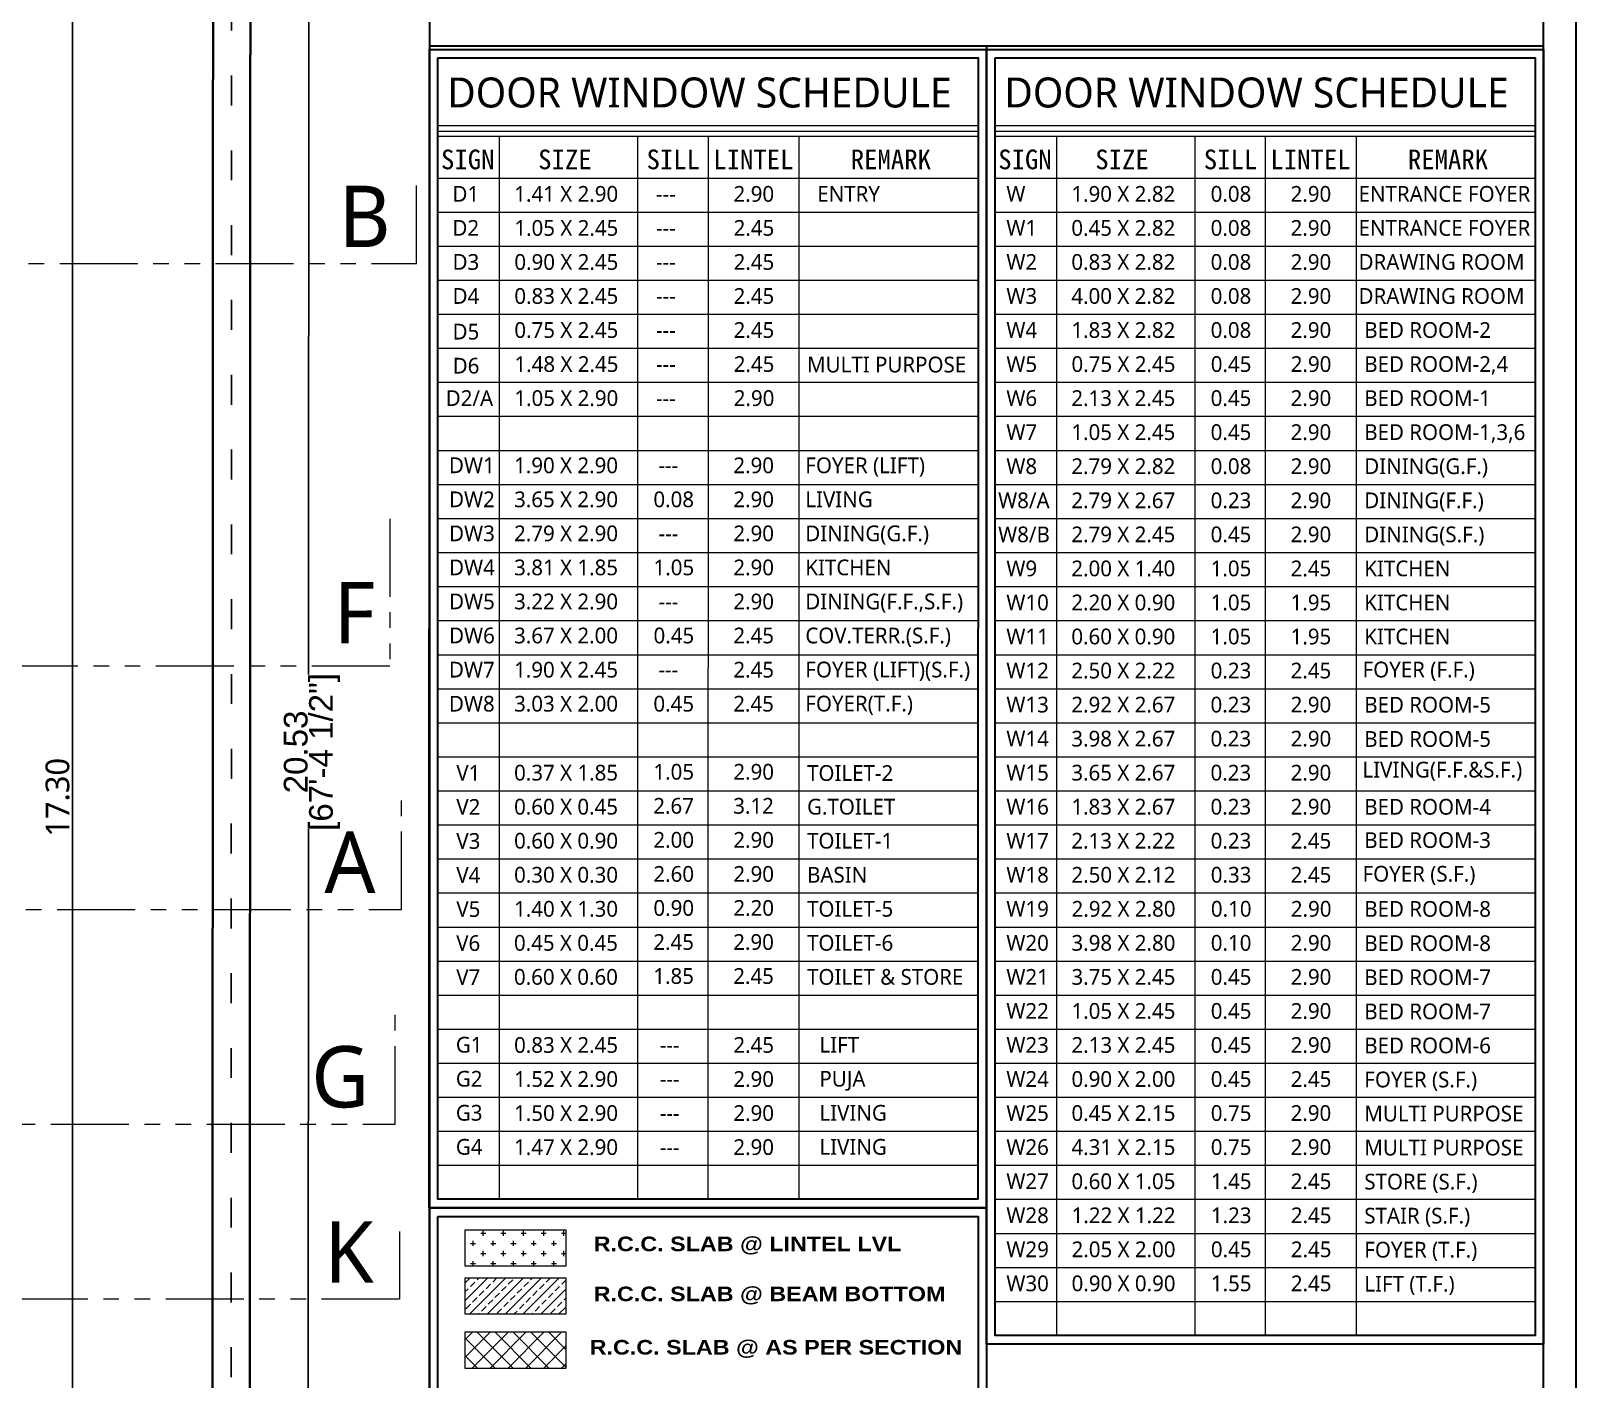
# Model space of a CAD drawing. Extents: x 2450 to 2649, y -7 to 131.
# Drawn here: x 2474.49 to 2486.88, y 59.65 to 70.46 of the extents above; entities that cross this region are included whole.
import ezdxf

# ---------------------------------------------------------------- set-up
doc = ezdxf.new("R2010")
doc.units = 0
doc.header["$MEASUREMENT"] = 0
doc.header["$PDMODE"] = 34
doc.linetypes.add('ACAD_ISO03W100', pattern=[30, 12, -18])
doc.linetypes.add('PHANTOM2', pattern=[1.25, 0.625, -0.125, 0.125, -0.125, 0.125, -0.125])
doc.layers.add('BAS LINE', color=130, linetype='Continuous')
for name, color, linetype, lineweight in [('D-W SCHEDULE', 7, 'Continuous', 15), ('H-3', 185, 'Continuous', 0), ('PLOT', 230, 'Continuous', 35), ('SECTION LINE', 3, 'PHANTOM2', 5), ('TABLE', 25, 'Continuous', 20), ('TEXT(ROOM)', 240, 'Continuous', 15)]:
    doc.layers.add(name, color=color, linetype=linetype, lineweight=lineweight)
for name, color, linetype, lineweight, true_color in [('DIM_1', 7, 'Continuous', 13, 0x000000), ('HEATCH BEAM BOTTOM', 7, 'Continuous', 13, 0x92bdc9), ('HEATCH LINTELLVL', 7, 'Continuous', 9, 0xcb95cb), ('SHEET', 7, 'Continuous', 30, 0x121212), ('WORKING DIM', 7, 'Continuous', 15, 0x292929)]:
    doc.layers.add(name, color=color, linetype=linetype, lineweight=lineweight, true_color=true_color)
doc.layers.add('HATCH-SLAB', color=254, linetype='Continuous', lineweight=5, transparency=0.5)
doc.styles.add('AR', font='arial.ttf')
doc.styles.add('ARIAL BLACK (SECTION NAME)', font='ariblk.ttf', dxfattribs={"height": 0.5})
doc.styles.add('COMPLEX', font='complex.shx')
doc.styles.get("Standard").update_dxf_attribs({"font": 'malgunsl.ttf'})
doc.dimstyles.new('2310', dxfattribs={"dimtxt": 0.19, "dimasz": 0.08, "dimexe": 0.18, "dimexo": 0.0625, "dimgap": 0.005, "dimtad": 0, "dimzin": 0, "dimdsep": 46, "dimtxsty": 'AR', "dimblk": 'ARCHTICK', "dimcen": 0.09, "dimse1": 1, "dimse2": 1, "dimaunit": 1, "dimadec": 4, "dimazin": 0, "dimtfac": 1, "dimtofl": 0, "dimtmove": 0, "dimatfit": 3, "dimfxl": 0.18, "dimtolj": 1, "dimtzin": 0, "dimarcsym": 0})
doc.dimstyles.new('R07', dxfattribs={"dimtxt": 0.19, "dimasz": 0.1, "dimexe": 0.18, "dimexo": 0.0625, "dimgap": 0.02, "dimtad": 1, "dimzin": 4, "dimdsep": 46, "dimtxsty": 'Standard', "dimblk": 'ARCHTICK', "dimcen": 0, "dimse1": 1, "dimse2": 1, "dimclrd": 256, "dimclre": 48, "dimclrt": 256, "dimadec": 0, "dimazin": 0, "dimtm": 1e-09, "dimtfac": 1, "dimtix": 1, "dimtmove": 1, "dimatfit": 3, "dimfxl": 0.18, "dimtolj": 1, "dimtzin": 0, "dimlwe": 15, "dimarcsym": 0})

# ---------------------------------------------------------------- blocks, each defined once
blk = doc.blocks.new('_ArchTick')
at = {"color": 0, "linetype": 'ByBlock', "const_width": 0.15}
blk.add_lwpolyline([(-0.5, -0.5), (0.5, 0.5)], dxfattribs=at)
blk = doc.blocks.new('*D3264')
at = {"layer": 'DEFPOINTS', "color": 0, "transparency": 16777216}
for p in [(2476.101, 73.596), (2476.094, 53.066), (2476.713, 53.066)]:
    blk.add_point(p, dxfattribs=at)
at = {"layer": 'DIM_1', "color": 0, "lineweight": -2, "transparency": 16777216}
for p, q in [((2476.72, 73.596), (2476.717, 65.302)), ((2476.713, 53.066), (2476.716, 64.061))]:
    blk.add_line(p, q, dxfattribs=at)
at = {"layer": 'DIM_1', "color": 0, "lineweight": -2, "transparency": 16777216, "xscale": 0.08, "yscale": 0.08, "zscale": 0.08}
for p, rotation in [((2476.72, 73.596), 89.98135342843399), ((2476.713, 53.066), 269.981353428434)]:
    blk.add_blockref('_ArchTick', p, dxfattribs=dict(at, rotation=rotation))
at = {"layer": 'DIM_1', "color": 0, "transparency": 16777216, "char_height": 0.19, "attachment_point": 5, "rotation": 89.9814, "style": 'AR'}
for s, insert in [('\\A1;[67\'-4 1/2"]', (2476.845, 64.681)), ('\\A1;20.53', (2476.615, 64.681))]:
    blk.add_mtext(s, dxfattribs=dict(at, insert=insert))
blk = doc.blocks.new('*D4105')
at = {"layer": 'DEFPOINTS', "color": 0, "transparency": 16777216}
for p in [(2473.05, 72.965), (2473.05, 55.67), (2474.824, 55.67)]:
    blk.add_point(p, dxfattribs=at)
at = {"layer": 'WORKING DIM', "lineweight": -2, "transparency": 16777216}
blk.add_line((2474.824, 72.965), (2474.824, 55.67), dxfattribs=at)
at = {"layer": 'WORKING DIM', "lineweight": -2, "transparency": 16777216, "xscale": 0.1, "yscale": 0.1, "zscale": 0.1}
for p, rotation in [((2474.824, 72.965), 90), ((2474.824, 55.67), 270)]:
    blk.add_blockref('_ArchTick', p, dxfattribs=dict(at, rotation=rotation))
at = {"layer": 'WORKING DIM', "transparency": 16777216, "insert": (2474.705, 64.317), "char_height": 0.19, "attachment_point": 5, "rotation": 90}
blk.add_mtext('\\A1;17.30', dxfattribs=at)

msp = doc.modelspace()

# ---------------------------------------------------------------- hatches: boundary and pattern name
at = {"layer": 'HATCH-SLAB', "ltscale": 10, "true_color": 0x787878}
h = msp.add_hatch(dxfattribs=at)
h.set_pattern_fill('NET', color=8, scale=0.809587, angle=45)
h.set_pattern_definition([(45, (244.36574, 753.80139), (-0.0715580475, 0.0715580475), []), (135, (244.36574, 753.80139), (-0.0715580475, -0.0715580475), [])])
h.paths.add_polyline_path([(2478.78, 60.029), (2477.973, 60.029), (2477.973, 59.737), (2478.78, 59.737)])
at = {"layer": 'HEATCH BEAM BOTTOM', "ltscale": 10}
h = msp.add_hatch(dxfattribs=at)
h.set_pattern_fill('ANSI33', color=256, scale=0.404793)
h.set_pattern_definition([(45, (244.36574, 755.40137), (-0.0715580475, 0.0715580475), []), (45, (244.4373, 755.40137), (-0.0715580475, 0.0715580475), [0.0505991806, -0.0252995903])])
h.paths.add_polyline_path([(2478.78, 60.463), (2477.973, 60.463), (2477.973, 60.171), (2478.78, 60.171)])
at = {"layer": 'HEATCH LINTELLVL', "ltscale": 10}
h = msp.add_hatch(dxfattribs=at)
h.set_pattern_fill('CROSS', color=256, scale=0.323835)
h.set_pattern_definition([(0, (244.36574, 755.20296), (0.080958689, 0.080958689), [0.0404793445, -0.1214380335]), (90, (244.38598, 755.18272), (-0.080958689, 0.080958689), [0.0404793445, -0.1214380335])])
h.paths.add_polyline_path([(2478.78, 60.847), (2477.973, 60.847), (2477.973, 60.556), (2478.78, 60.556)])

# ---------------------------------------------------------------- linework, layer by layer
at = {"layer": 'BAS LINE', "color": 7, "linetype": 'ACAD_ISO03W100', "lineweight": 25, "ltscale": 0.02}
msp.add_lwpolyline([(2452.055, 74.559), (2452.146, 53.19), (2462.447, 53.21), (2464.1, 53.219), (2466.886, 53.223), (2467.557, 53.218), (2476.094, 53.066), (2476.101, 73.596)], close=True, dxfattribs=at)
at = {"layer": 'H-3', "ltscale": 50}
for points in [[(2477.973, 60.847), (2478.78, 60.847), (2478.78, 60.556), (2477.973, 60.556)], [(2477.973, 60.463), (2478.78, 60.463), (2478.78, 60.171), (2477.973, 60.171)], [(2477.973, 60.029), (2478.78, 60.029), (2478.78, 59.737), (2477.973, 59.737)]]:
    msp.add_lwpolyline(points, close=True, dxfattribs=at)
at = {"layer": 'PLOT', "color": 67, "ltscale": 0.1, "true_color": 0x727430, "flags": 128}
for points in [[(2473.65, 73.819), (2476.251, 73.715), (2476.244, 53.063)], [(2473.65, 73.569), (2475.951, 73.477), (2475.944, 53.065)]]:
    msp.add_lwpolyline(points, dxfattribs=at)
at = {"layer": 'SECTION LINE'}
for points in [[(2450.972, 69.416), (2450.972, 68.598), (2477.582, 68.598), (2477.582, 69.348)], [(2477.368, 66.551), (2477.368, 65.368), (2450.759, 65.368), (2450.759, 66.24)], [(2450.951, 64.29), (2450.951, 63.417), (2477.461, 63.417), (2477.461, 64.298)], [(2450.901, 62.57), (2450.901, 61.697), (2477.411, 61.697), (2477.411, 62.578)], [(2477.447, 60.836), (2477.447, 60.292), (2450.923, 60.292), (2450.923, 61.028)]]:
    msp.add_lwpolyline(points, dxfattribs=at)
at = {"layer": 'SHEET', "ltscale": 5}
for p, q in [((2477.686, 76.64), (2477.686, 51.127)), ((2477.686, 70.344), (2486.62, 70.344)), ((2477.686, 70.315), (2486.62, 70.315)), ((2482.153, 70.344), (2482.153, 51.127))]:
    msp.add_line(p, q, dxfattribs=at)
for points in [[(2450.066, 76.9), (2450.066, 50.867), (2486.88, 50.867), (2486.88, 76.9)], [(2450.326, 76.64), (2450.326, 51.127), (2486.62, 51.127), (2486.62, 76.64)]]:
    msp.add_lwpolyline(points, close=True, dxfattribs=at)
at = {"layer": 'TABLE', "color": 240, "true_color": 0xed1f24}
for p, q in [((2477.754, 69.705), (2482.085, 69.705)), ((2477.754, 69.66), (2482.085, 69.66)), ((2482.221, 69.705), (2486.552, 69.705)), ((2482.221, 69.66), (2486.552, 69.66)), ((2477.754, 69.621), (2482.085, 69.621)), ((2482.221, 69.621), (2486.552, 69.621))]:
    msp.add_line(p, q, dxfattribs=at)
at = {"layer": 'TABLE'}
for p, q in [((2478.246, 69.621), (2478.245, 61.093)), ((2479.355, 69.621), (2479.354, 61.093)), ((2479.92, 69.621), (2479.919, 61.093)), ((2480.649, 69.621), (2480.648, 61.093)), ((2482.713, 69.621), (2482.713, 60)), ((2483.822, 69.621), (2483.822, 60)), ((2484.387, 69.621), (2484.387, 60)), ((2485.116, 69.621), (2485.116, 60)), ((2477.754, 69.284), (2482.085, 69.284)), ((2482.221, 69.284), (2486.552, 69.284)), ((2477.754, 69.011), (2482.085, 69.011)), ((2482.221, 69.011), (2486.552, 69.011)), ((2477.754, 68.738), (2482.085, 68.738)), ((2482.221, 68.738), (2486.552, 68.738)), ((2477.754, 68.465), (2482.085, 68.465)), ((2477.754, 68.465), (2482.085, 68.465)), ((2482.221, 68.465), (2486.552, 68.465)), ((2477.754, 68.192), (2482.085, 68.192)), ((2482.221, 68.192), (2486.552, 68.192)), ((2477.754, 67.919), (2482.085, 67.919)), ((2482.221, 67.919), (2486.552, 67.919)), ((2477.754, 67.646), (2482.085, 67.646)), ((2482.221, 67.646), (2486.552, 67.646)), ((2477.754, 67.373), (2482.085, 67.373)), ((2482.221, 67.373), (2486.552, 67.373)), ((2477.753, 67.1), (2482.084, 67.1)), ((2482.221, 67.1), (2486.552, 67.1)), ((2477.753, 66.827), (2482.084, 66.827)), ((2482.221, 66.827), (2486.552, 66.827)), ((2477.753, 66.554), (2482.084, 66.554)), ((2482.221, 66.554), (2486.552, 66.554)), ((2477.753, 66.281), (2482.084, 66.281)), ((2482.221, 66.281), (2486.552, 66.281)), ((2477.753, 66.008), (2482.084, 66.008)), ((2482.221, 66.008), (2486.552, 66.008)), ((2477.753, 65.734), (2482.084, 65.734)), ((2482.221, 65.734), (2486.552, 65.734)), ((2477.753, 65.461), (2482.084, 65.461)), ((2482.221, 65.461), (2486.552, 65.461)), ((2477.753, 65.188), (2482.084, 65.188)), ((2482.221, 65.188), (2486.552, 65.188)), ((2477.753, 64.915), (2482.084, 64.915)), ((2482.221, 64.915), (2486.552, 64.915)), ((2477.753, 64.642), (2482.084, 64.642)), ((2482.221, 64.642), (2486.552, 64.642)), ((2477.753, 64.369), (2482.084, 64.369)), ((2482.221, 64.369), (2486.552, 64.369)), ((2477.753, 64.096), (2482.084, 64.096)), ((2482.221, 64.096), (2486.552, 64.096)), ((2477.753, 63.823), (2482.084, 63.823)), ((2482.221, 63.823), (2486.552, 63.823)), ((2477.753, 63.55), (2482.084, 63.55)), ((2482.221, 63.55), (2486.552, 63.55)), ((2477.753, 63.277), (2482.084, 63.277)), ((2482.221, 63.277), (2486.552, 63.277)), ((2477.753, 63.004), (2482.084, 63.004)), ((2482.221, 63.004), (2486.552, 63.004)), ((2477.753, 62.731), (2482.084, 62.731)), ((2482.221, 62.731), (2486.552, 62.731)), ((2477.753, 62.458), (2482.084, 62.458)), ((2482.221, 62.458), (2486.552, 62.458)), ((2477.753, 62.185), (2482.084, 62.185)), ((2482.221, 62.185), (2486.552, 62.185)), ((2477.753, 61.912), (2482.084, 61.912)), ((2482.221, 61.912), (2486.552, 61.912)), ((2477.753, 61.639), (2482.084, 61.639)), ((2482.221, 61.639), (2486.552, 61.639)), ((2477.753, 61.366), (2482.084, 61.366)), ((2482.221, 61.366), (2486.552, 61.366)), ((2482.221, 61.093), (2486.552, 61.093)), ((2482.221, 60.82), (2486.552, 60.82)), ((2482.221, 60.547), (2486.552, 60.547)), ((2482.221, 60.273), (2486.552, 60.273))]:
    msp.add_line(p, q, dxfattribs=at)
at = {"layer": 'TABLE', "lineweight": 30}
for points in [[(2477.686, 70.315), (2482.153, 70.315), (2482.152, 61.024), (2477.685, 61.024)], [(2482.153, 70.315), (2486.62, 70.315), (2486.62, 59.932), (2482.153, 59.932)], [(2477.754, 70.247), (2482.085, 70.247), (2482.084, 61.093), (2477.753, 61.093)], [(2482.221, 70.247), (2486.552, 70.247), (2486.552, 60), (2482.221, 60)], [(2477.686, 61.024), (2482.153, 61.024), (2482.153, 58.659), (2477.686, 58.659)], [(2477.754, 60.956), (2482.085, 60.956), (2482.085, 58.727), (2477.754, 58.727)]]:
    msp.add_lwpolyline(points, close=True, dxfattribs=at)

# ---------------------------------------------------------------- texts
at = {"layer": 'D-W SCHEDULE', "attachment_point": 1}
for s, width, insert, char_height in [('DOOR WINDOW SCHEDULE', 4.67507, (2477.829, 70.09), 0.24029), ('DOOR WINDOW SCHEDULE', 4.67507, (2482.296, 70.09), 0.24029), ('{\\fGadugi|b0|i0|c0|p34;D1}', 0.32301, (2477.871, 69.22), 0.12612), ('{\\fGadugi|b0|i0|c0|p34;1.41 X 2.90}', 0.88357, (2478.366, 69.22), 0.12612), ('{\\fGadugi|b0|i0|c0|p34;---}', 0.88357, (2479.502, 69.22), 0.12612), ('{\\fGadugi|b0|i0|c0|p34;2.90}', 0.88357, (2480.124, 69.22), 0.12612), ('{\\fGadugi|b0|i0|c0|p34;W}', 0.32301, (2482.312, 69.22), 0.12612), ('{\\fGadugi|b0|i0|c0|p34;1.90 X 2.82}', 0.88357, (2482.833, 69.22), 0.12612), ('{\\fGadugi|b0|i0|c0|p34;0.08}', 0.88357, (2483.95, 69.22), 0.12612), ('{\\fGadugi|b0|i0|c0|p34;2.90}', 0.88357, (2484.591, 69.22), 0.12612), ('{\\fGadugi|b0|i0|c0|p34;D2}', 0.32301, (2477.871, 68.947), 0.12612), ('{\\fGadugi|b0|i0|c0|p34;1.05 X 2.45}', 0.88357, (2478.367, 68.947), 0.12612), ('{\\fGadugi|b0|i0|c0|p34;2.45}', 0.88357, (2480.125, 68.947), 0.12612), ('{\\fGadugi|b0|i0|c0|p34;W1}', 0.32301, (2482.312, 68.947), 0.12612), ('{\\fGadugi|b0|i0|c0|p34;0.45 X 2.82}', 0.88357, (2482.833, 68.947), 0.12612), ('{\\fGadugi|b0|i0|c0|p34;0.08}', 0.88357, (2483.95, 68.947), 0.12612), ('{\\fGadugi|b0|i0|c0|p34;2.90}', 0.88357, (2484.591, 68.947), 0.12612), ('{\\fGadugi|b0|i0|c0|p34;---}', 0.88357, (2479.503, 68.947), 0.12612), ('{\\fGadugi|b0|i0|c0|p34;D3}', 0.32301, (2477.872, 68.674), 0.12612), ('{\\fGadugi|b0|i0|c0|p34;0.90 X 2.45}', 0.88357, (2478.367, 68.674), 0.12612), ('{\\fGadugi|b0|i0|c0|p34;2.45}', 0.88357, (2480.125, 68.674), 0.12612), ('{\\fGadugi|b0|i0|c0|p34;W2}', 0.32301, (2482.312, 68.674), 0.12612), ('{\\fGadugi|b0|i0|c0|p34;0.83 X 2.82}', 0.88357, (2482.833, 68.674), 0.12612), ('{\\fGadugi|b0|i0|c0|p34;0.08}', 0.88357, (2483.95, 68.674), 0.12612), ('{\\fGadugi|b0|i0|c0|p34;2.90}', 0.88357, (2484.591, 68.674), 0.12612), ('{\\fGadugi|b0|i0|c0|p34;---}', 0.88357, (2479.503, 68.674), 0.12612), ('{\\fGadugi|b0|i0|c0|p34;D4}', 0.32301, (2477.872, 68.401), 0.12612), ('{\\fGadugi|b0|i0|c0|p34;0.83 X 2.45}', 0.88357, (2478.367, 68.401), 0.12612), ('{\\fGadugi|b0|i0|c0|p34;2.45}', 0.88357, (2480.125, 68.401), 0.12612), ('{\\fGadugi|b0|i0|c0|p34;W3}', 0.32301, (2482.312, 68.401), 0.12612), ('{\\fGadugi|b0|i0|c0|p34;4.00 X 2.82}', 0.88357, (2482.833, 68.401), 0.12612), ('{\\fGadugi|b0|i0|c0|p34;0.08}', 0.88357, (2483.95, 68.401), 0.12612), ('{\\fGadugi|b0|i0|c0|p34;2.90}', 0.88357, (2484.591, 68.401), 0.12612), ('{\\fGadugi|b0|i0|c0|p34;---}', 0.88357, (2479.503, 68.401), 0.12612), ('{\\fGadugi|b0|i0|c0|p34;D5}', 0.32301, (2477.872, 68.115), 0.12612), ('{\\fGadugi|b0|i0|c0|p34;0.75 X 2.45}', 0.88357, (2478.367, 68.128), 0.12612), ('{\\fGadugi|b0|i0|c0|p34;---}', 0.88357, (2479.503, 68.128), 0.12612), ('{\\fGadugi|b0|i0|c0|p34;2.45}', 0.88357, (2480.125, 68.128), 0.12612), ('{\\fGadugi|b0|i0|c0|p34;W4}', 0.32301, (2482.312, 68.128), 0.12612), ('{\\fGadugi|b0|i0|c0|p34;1.83 X 2.82}', 0.88357, (2482.833, 68.128), 0.12612), ('{\\fGadugi|b0|i0|c0|p34;0.08}', 0.88357, (2483.95, 68.128), 0.12612), ('{\\fGadugi|b0|i0|c0|p34;2.90}', 0.88357, (2484.591, 68.128), 0.12612), ('{\\fGadugi|b0|i0|c0|p34;D6}', 0.32301, (2477.873, 67.842), 0.12612), ('{\\fGadugi|b0|i0|c0|p34;1.48 X 2.45}', 0.88357, (2478.368, 67.855), 0.12612), ('{\\fGadugi|b0|i0|c0|p34;---}', 0.88357, (2479.503, 67.855), 0.12612), ('{\\fGadugi|b0|i0|c0|p34;2.45}', 0.88357, (2480.126, 67.855), 0.12612), ('{\\fGadugi|b0|i0|c0|p34;W5}', 0.32301, (2482.312, 67.855), 0.12612), ('{\\fGadugi|b0|i0|c0|p34;0.75 X 2.45}', 0.88357, (2482.834, 67.855), 0.12612), ('{\\fGadugi|b0|i0|c0|p34;0.45}', 0.88357, (2483.951, 67.855), 0.12612), ('{\\fGadugi|b0|i0|c0|p34;2.90}', 0.88357, (2484.592, 67.855), 0.12612), ('{\\fGadugi|b0|i0|c0|p34;D2/A}', 0.32301, (2477.817, 67.582), 0.12612), ('{\\fGadugi|b0|i0|c0|p34;1.05 X 2.90}', 0.88357, (2478.367, 67.582), 0.12612), ('{\\fGadugi|b0|i0|c0|p34;2.90}', 0.88357, (2480.126, 67.582), 0.12612), ('{\\fGadugi|b0|i0|c0|p34;W6}', 0.32301, (2482.312, 67.582), 0.12612), ('{\\fGadugi|b0|i0|c0|p34;2.13 X 2.45}', 0.88357, (2482.833, 67.582), 0.12612), ('{\\fGadugi|b0|i0|c0|p34;0.45}', 0.88357, (2483.95, 67.582), 0.12612), ('{\\fGadugi|b0|i0|c0|p34;2.90}', 0.88357, (2484.591, 67.582), 0.12612), ('{\\fGadugi|b0|i0|c0|p34;---}', 0.88357, (2479.503, 67.582), 0.12612), ('{\\fGadugi|b0|i0|c0|p34;W7}', 0.32301, (2482.312, 67.309), 0.12612), ('{\\fGadugi|b0|i0|c0|p34;1.05 X 2.45}', 0.88357, (2482.833, 67.309), 0.12612), ('{\\fGadugi|b0|i0|c0|p34;0.45}', 0.88357, (2483.95, 67.309), 0.12612), ('{\\fGadugi|b0|i0|c0|p34;2.90}', 0.88357, (2484.591, 67.309), 0.12612), ('{\\fGadugi|b0|i0|c0|p34;DW1}', 0.32301, (2477.843, 67.043), 0.12612), ('{\\fGadugi|b0|i0|c0|p34;1.90 X 2.90}', 0.88357, (2478.365, 67.043), 0.12612), ('{\\fGadugi|b0|i0|c0|p34;2.90}', 0.88357, (2480.123, 67.043), 0.12612), ('{\\fGadugi|b0|i0|c0|p34;W8}', 0.32301, (2482.312, 67.036), 0.12612), ('{\\fGadugi|b0|i0|c0|p34;2.79 X 2.82}', 0.88357, (2482.833, 67.036), 0.12612), ('{\\fGadugi|b0|i0|c0|p34;0.08}', 0.88357, (2483.95, 67.036), 0.12612), ('{\\fGadugi|b0|i0|c0|p34;2.90}', 0.88357, (2484.591, 67.036), 0.12612), ('{\\fGadugi|b0|i0|c0|p34;---}', 0.88357, (2479.522, 67.043), 0.12612), ('{\\fGadugi|b0|i0|c0|p34;DW2}', 0.32301, (2477.844, 66.77), 0.12612), ('{\\fGadugi|b0|i0|c0|p34;3.65 X 2.90}', 0.88357, (2478.365, 66.77), 0.12612), ('{\\fGadugi|b0|i0|c0|p34;0.08}', 0.88357, (2479.482, 66.77), 0.12612), ('{\\fGadugi|b0|i0|c0|p34;2.90}', 0.88357, (2480.123, 66.77), 0.12612), ('{\\fGadugi|b0|i0|c0|p34;W8/A}', 0.32301, (2482.246, 66.762), 0.12612), ('{\\fGadugi|b0|i0|c0|p34;2.79 X 2.67}', 0.88357, (2482.833, 66.762), 0.12612), ('{\\fGadugi|b0|i0|c0|p34;0.23}', 0.88357, (2483.95, 66.762), 0.12612), ('{\\fGadugi|b0|i0|c0|p34;2.90}', 0.88357, (2484.591, 66.762), 0.12612), ('{\\fGadugi|b0|i0|c0|p34;DW3}', 0.32301, (2477.844, 66.497), 0.12612), ('{\\fGadugi|b0|i0|c0|p34;2.79 X 2.90}', 0.88357, (2478.365, 66.497), 0.12612), ('{\\fGadugi|b0|i0|c0|p34;---}', 0.88357, (2479.523, 66.497), 0.12612), ('{\\fGadugi|b0|i0|c0|p34;2.90}', 0.88357, (2480.123, 66.497), 0.12612), ('{\\fGadugi|b0|i0|c0|p34;W8/B}', 0.32301, (2482.246, 66.489), 0.12612), ('{\\fGadugi|b0|i0|c0|p34;2.79 X 2.45}', 0.88357, (2482.833, 66.489), 0.12612), ('{\\fGadugi|b0|i0|c0|p34;0.45}', 0.88357, (2483.95, 66.489), 0.12612), ('{\\fGadugi|b0|i0|c0|p34;2.90}', 0.88357, (2484.591, 66.489), 0.12612), ('{\\fGadugi|b0|i0|c0|p34;DW4}', 0.32301, (2477.844, 66.224), 0.12612), ('{\\fGadugi|b0|i0|c0|p34;3.81 X 1.85}', 0.88357, (2478.365, 66.224), 0.12612), ('{\\fGadugi|b0|i0|c0|p34;1.05}', 0.88357, (2479.483, 66.224), 0.12612), ('{\\fGadugi|b0|i0|c0|p34;2.90}', 0.88357, (2480.123, 66.224), 0.12612), ('{\\fGadugi|b0|i0|c0|p34;W9}', 0.32301, (2482.312, 66.216), 0.12612), ('{\\fGadugi|b0|i0|c0|p34;2.00 X 1.40}', 0.88357, (2482.833, 66.216), 0.12612), ('{\\fGadugi|b0|i0|c0|p34;1.05}', 0.88357, (2483.95, 66.216), 0.12612), ('{\\fGadugi|b0|i0|c0|p34;2.45}', 0.88357, (2484.591, 66.216), 0.12612), ('{\\fGadugi|b0|i0|c0|p34;DW5}', 0.32301, (2477.844, 65.951), 0.12612), ('{\\fGadugi|b0|i0|c0|p34;3.22 X 2.90}', 0.88357, (2478.365, 65.951), 0.12612), ('{\\fGadugi|b0|i0|c0|p34;2.90}', 0.88357, (2480.123, 65.951), 0.12612), ('{\\fGadugi|b0|i0|c0|p34;W10}', 0.32301, (2482.312, 65.943), 0.12612), ('{\\fGadugi|b0|i0|c0|p34;2.20 X 0.90}', 0.88357, (2482.833, 65.943), 0.12612), ('{\\fGadugi|b0|i0|c0|p34;1.05}', 0.88357, (2483.95, 65.943), 0.12612), ('{\\fGadugi|b0|i0|c0|p34;1.95}', 0.88357, (2484.591, 65.943), 0.12612), ('{\\fGadugi|b0|i0|c0|p34;---}', 0.88357, (2479.523, 65.951), 0.12612), ('{\\fGadugi|b0|i0|c0|p34;DW6}', 0.32301, (2477.844, 65.678), 0.12612), ('{\\fGadugi|b0|i0|c0|p34;3.67 X 2.00}', 0.88357, (2478.365, 65.678), 0.12612), ('{\\fGadugi|b0|i0|c0|p34;0.45}', 0.88357, (2479.483, 65.678), 0.12612), ('{\\fGadugi|b0|i0|c0|p34;2.45}', 0.88357, (2480.123, 65.678), 0.12612), ('{\\fGadugi|b0|i0|c0|p34;W11}', 0.32301, (2482.312, 65.67), 0.12612), ('{\\fGadugi|b0|i0|c0|p34;0.60 X 0.90}', 0.88357, (2482.833, 65.67), 0.12612), ('{\\fGadugi|b0|i0|c0|p34;1.05}', 0.88357, (2483.95, 65.67), 0.12612), ('{\\fGadugi|b0|i0|c0|p34;1.95}', 0.88357, (2484.591, 65.67), 0.12612), ('{\\fGadugi|b0|i0|c0|p34;DW7}', 0.32301, (2477.843, 65.404), 0.12612), ('{\\fGadugi|b0|i0|c0|p34;1.90 X 2.45}', 0.88357, (2478.365, 65.404), 0.12612), ('{\\fGadugi|b0|i0|c0|p34;---}', 0.88357, (2479.522, 65.404), 0.12612), ('{\\fGadugi|b0|i0|c0|p34;2.45}', 0.88357, (2480.123, 65.404), 0.12612), ('{\\fGadugi|b0|i0|c0|p34;W12}', 0.32301, (2482.312, 65.397), 0.12612), ('{\\fGadugi|b0|i0|c0|p34;2.50 X 2.22}', 0.88357, (2482.833, 65.397), 0.12612), ('{\\fGadugi|b0|i0|c0|p34;0.23}', 0.88357, (2483.95, 65.397), 0.12612), ('{\\fGadugi|b0|i0|c0|p34;2.45}', 0.88357, (2484.591, 65.397), 0.12612), ('{\\fGadugi|b0|i0|c0|p34;DW8}', 0.32301, (2477.843, 65.131), 0.12612), ('{\\fGadugi|b0|i0|c0|p34;3.03 X 2.00}', 0.88357, (2478.365, 65.131), 0.12612), ('{\\fGadugi|b0|i0|c0|p34;0.45}', 0.88357, (2479.482, 65.131), 0.12612), ('{\\fGadugi|b0|i0|c0|p34;2.45}', 0.88357, (2480.122, 65.131), 0.12612), ('{\\fGadugi|b0|i0|c0|p34;W13}', 0.32301, (2482.312, 65.124), 0.12612), ('{\\fGadugi|b0|i0|c0|p34;2.92 X 2.67}', 0.88357, (2482.833, 65.124), 0.12612), ('{\\fGadugi|b0|i0|c0|p34;0.23}', 0.88357, (2483.949, 65.124), 0.12612), ('{\\fGadugi|b0|i0|c0|p34;2.90}', 0.88357, (2484.591, 65.124), 0.12612), ('{\\fGadugi|b0|i0|c0|p34;W14}', 0.32301, (2482.312, 64.851), 0.12612), ('{\\fGadugi|b0|i0|c0|p34;3.98 X 2.67}', 0.88357, (2482.833, 64.851), 0.12612), ('{\\fGadugi|b0|i0|c0|p34;0.23}', 0.88357, (2483.949, 64.851), 0.12612), ('{\\fGadugi|b0|i0|c0|p34;2.90}', 0.88357, (2484.591, 64.851), 0.12612), ('{\\fGadugi|b0|i0|c0|p34;V1}', 0.32301, (2477.902, 64.576), 0.12612), ('{\\fGadugi|b0|i0|c0|p34;0.37 X 1.85}', 0.88357, (2478.365, 64.578), 0.12612), ('{\\fGadugi|b0|i0|c0|p34;1.05}', 0.88357, (2479.482, 64.585), 0.12612), ('{\\fGadugi|b0|i0|c0|p34;2.90}', 0.88357, (2480.123, 64.585), 0.12612), ('{\\fGadugi|b0|i0|c0|p34;W15}', 0.32301, (2482.312, 64.578), 0.12612), ('{\\fGadugi|b0|i0|c0|p34;3.65 X 2.67}', 0.88357, (2482.833, 64.578), 0.12612), ('{\\fGadugi|b0|i0|c0|p34;0.23}', 0.88357, (2483.949, 64.578), 0.12612), ('{\\fGadugi|b0|i0|c0|p34;2.90}', 0.88357, (2484.591, 64.578), 0.12612), ('{\\fGadugi|b0|i0|c0|p34;V2}', 0.32301, (2477.902, 64.303), 0.12612), ('{\\fGadugi|b0|i0|c0|p34;0.60 X 0.45}', 0.88357, (2478.365, 64.305), 0.12612), ('{\\fGadugi|b0|i0|c0|p34;2.67}', 0.88357, (2479.481, 64.312), 0.12612), ('{\\fGadugi|b0|i0|c0|p34;3.12}', 0.88357, (2480.122, 64.312), 0.12612), ('{\\fGadugi|b0|i0|c0|p34;W16}', 0.32301, (2482.312, 64.305), 0.12612), ('{\\fGadugi|b0|i0|c0|p34;1.83 X 2.67}', 0.88357, (2482.833, 64.305), 0.12612), ('{\\fGadugi|b0|i0|c0|p34;0.23}', 0.88357, (2483.949, 64.305), 0.12612), ('{\\fGadugi|b0|i0|c0|p34;2.90}', 0.88357, (2484.591, 64.305), 0.12612), ('{\\fGadugi|b0|i0|c0|p34;V3}', 0.32301, (2477.902, 64.03), 0.12612), ('{\\fGadugi|b0|i0|c0|p34;0.60 X 0.90}', 0.88357, (2478.365, 64.032), 0.12612), ('{\\fGadugi|b0|i0|c0|p34;2.00}', 0.88357, (2479.482, 64.039), 0.12612), ('{\\fGadugi|b0|i0|c0|p34;2.90}', 0.88357, (2480.123, 64.039), 0.12612), ('{\\fGadugi|b0|i0|c0|p34;W17}', 0.32301, (2482.312, 64.032), 0.12612), ('{\\fGadugi|b0|i0|c0|p34;2.13 X 2.22}', 0.88357, (2482.833, 64.032), 0.12612), ('{\\fGadugi|b0|i0|c0|p34;0.23}', 0.88357, (2483.95, 64.032), 0.12612), ('{\\fGadugi|b0|i0|c0|p34;2.45}', 0.88357, (2484.591, 64.032), 0.12612), ('{\\fGadugi|b0|i0|c0|p34;V4}', 0.32301, (2477.902, 63.757), 0.12612), ('{\\fGadugi|b0|i0|c0|p34;0.30 X 0.30}', 0.88357, (2478.365, 63.759), 0.12612), ('{\\fGadugi|b0|i0|c0|p34;2.60}', 0.88357, (2479.482, 63.766), 0.12612), ('{\\fGadugi|b0|i0|c0|p34;2.90}', 0.88357, (2480.123, 63.766), 0.12612), ('{\\fGadugi|b0|i0|c0|p34;W18}', 0.32301, (2482.312, 63.759), 0.12612), ('{\\fGadugi|b0|i0|c0|p34;2.50 X 2.12}', 0.88357, (2482.834, 63.759), 0.12612), ('{\\fGadugi|b0|i0|c0|p34;0.33}', 0.88357, (2483.951, 63.759), 0.12612), ('{\\fGadugi|b0|i0|c0|p34;2.45}', 0.88357, (2484.592, 63.759), 0.12612), ('{\\fGadugi|b0|i0|c0|p34;V5}', 0.32301, (2477.902, 63.484), 0.12612), ('{\\fGadugi|b0|i0|c0|p34;1.40 X 1.30}', 0.88357, (2478.365, 63.486), 0.12612), ('{\\fGadugi|b0|i0|c0|p34;0.90}', 0.88357, (2479.482, 63.493), 0.12612), ('{\\fGadugi|b0|i0|c0|p34;2.20}', 0.88357, (2480.123, 63.493), 0.12612), ('{\\fGadugi|b0|i0|c0|p34;W19}', 0.32301, (2482.312, 63.486), 0.12612), ('{\\fGadugi|b0|i0|c0|p34;2.92 X 2.80}', 0.88357, (2482.835, 63.486), 0.12612), ('{\\fGadugi|b0|i0|c0|p34;0.10}', 0.88357, (2483.952, 63.486), 0.12612), ('{\\fGadugi|b0|i0|c0|p34;2.90}', 0.88357, (2484.593, 63.486), 0.12612), ('{\\fGadugi|b0|i0|c0|p34;V6}', 0.32301, (2477.901, 63.211), 0.12612), ('{\\fGadugi|b0|i0|c0|p34;0.45 X 0.45}', 0.88357, (2478.364, 63.213), 0.12612), ('{\\fGadugi|b0|i0|c0|p34;2.45}', 0.88357, (2479.481, 63.22), 0.12612), ('{\\fGadugi|b0|i0|c0|p34;2.90}', 0.88357, (2480.122, 63.22), 0.12612), ('{\\fGadugi|b0|i0|c0|p34;W20}', 0.32301, (2482.312, 63.213), 0.12612), ('{\\fGadugi|b0|i0|c0|p34;3.98 X 2.80}', 0.88357, (2482.834, 63.213), 0.12612), ('{\\fGadugi|b0|i0|c0|p34;0.10}', 0.88357, (2483.951, 63.213), 0.12612), ('{\\fGadugi|b0|i0|c0|p34;2.90}', 0.88357, (2484.592, 63.213), 0.12612), ('{\\fGadugi|b0|i0|c0|p34;0.60 X 0.60}', 0.88357, (2478.364, 62.94), 0.12612), ('{\\fGadugi|b0|i0|c0|p34;1.85}', 0.88357, (2479.481, 62.947), 0.12612), ('{\\fGadugi|b0|i0|c0|p34;2.45}', 0.88357, (2480.122, 62.947), 0.12612), ('{\\fGadugi|b0|i0|c0|p34;W21}', 0.32301, (2482.312, 62.94), 0.12612), ('{\\fGadugi|b0|i0|c0|p34;3.75 X 2.45}', 0.88357, (2482.834, 62.94), 0.12612), ('{\\fGadugi|b0|i0|c0|p34;0.45}', 0.88357, (2483.951, 62.94), 0.12612), ('{\\fGadugi|b0|i0|c0|p34;2.90}', 0.88357, (2484.592, 62.94), 0.12612), ('{\\fGadugi|b0|i0|c0|p34;V7}', 0.32301, (2477.901, 62.938), 0.12612), ('{\\fGadugi|b0|i0|c0|p34;W22}', 0.32301, (2482.312, 62.667), 0.12612), ('{\\fGadugi|b0|i0|c0|p34;1.05 X 2.45}', 0.88357, (2482.834, 62.667), 0.12612), ('{\\fGadugi|b0|i0|c0|p34;0.45}', 0.88357, (2483.951, 62.667), 0.12612), ('{\\fGadugi|b0|i0|c0|p34;2.90}', 0.88357, (2484.592, 62.667), 0.12612), ('{\\fGadugi|b0|i0|c0|p34;G1}', 0.32301, (2477.898, 62.396), 0.12612), ('{\\fGadugi|b0|i0|c0|p34;0.83 X 2.45}', 0.88357, (2478.365, 62.394), 0.12612), ('{\\fGadugi|b0|i0|c0|p34;---}', 0.88357, (2479.533, 62.394), 0.12612), ('{\\fGadugi|b0|i0|c0|p34;2.45}', 0.88357, (2480.123, 62.394), 0.12612), ('{\\fGadugi|b0|i0|c0|p34;W23}', 0.32301, (2482.312, 62.394), 0.12612), ('{\\fGadugi|b0|i0|c0|p34;2.13 X 2.45}', 0.88357, (2482.834, 62.394), 0.12612), ('{\\fGadugi|b0|i0|c0|p34;0.45}', 0.88357, (2483.951, 62.394), 0.12612), ('{\\fGadugi|b0|i0|c0|p34;2.90}', 0.88357, (2484.592, 62.394), 0.12612), ('{\\fGadugi|b0|i0|c0|p34;G2}', 0.32301, (2477.898, 62.123), 0.12612), ('{\\fGadugi|b0|i0|c0|p34;1.52 X 2.90}', 0.88357, (2478.365, 62.121), 0.12612), ('{\\fGadugi|b0|i0|c0|p34;2.90}', 0.88357, (2480.123, 62.121), 0.12612), ('{\\fGadugi|b0|i0|c0|p34;W24}', 0.32301, (2482.312, 62.121), 0.12612), ('{\\fGadugi|b0|i0|c0|p34;0.90 X 2.00}', 0.88357, (2482.834, 62.121), 0.12612), ('{\\fGadugi|b0|i0|c0|p34;0.45}', 0.88357, (2483.951, 62.121), 0.12612), ('{\\fGadugi|b0|i0|c0|p34;2.45}', 0.88357, (2484.592, 62.121), 0.12612), ('{\\fGadugi|b0|i0|c0|p34;---}', 0.88357, (2479.533, 62.121), 0.12612), ('{\\fGadugi|b0|i0|c0|p34;G3}', 0.32301, (2477.898, 61.85), 0.12612), ('{\\fGadugi|b0|i0|c0|p34;1.50 X 2.90}', 0.88357, (2478.365, 61.848), 0.12612), ('{\\fGadugi|b0|i0|c0|p34;2.90}', 0.88357, (2480.123, 61.848), 0.12612), ('{\\fGadugi|b0|i0|c0|p34;W25}', 0.32301, (2482.312, 61.848), 0.12612), ('{\\fGadugi|b0|i0|c0|p34;0.45 X 2.15}', 0.88357, (2482.834, 61.848), 0.12612), ('{\\fGadugi|b0|i0|c0|p34;0.75}', 0.88357, (2483.951, 61.848), 0.12612), ('{\\fGadugi|b0|i0|c0|p34;2.90}', 0.88357, (2484.591, 61.848), 0.12612), ('{\\fGadugi|b0|i0|c0|p34;---}', 0.88357, (2479.533, 61.848), 0.12612), ('{\\fGadugi|b0|i0|c0|p34;G4}', 0.32301, (2477.898, 61.577), 0.12612), ('{\\fGadugi|b0|i0|c0|p34;1.47 X 2.90}', 0.88357, (2478.365, 61.575), 0.12612), ('{\\fGadugi|b0|i0|c0|p34;2.90}', 0.88357, (2480.123, 61.575), 0.12612), ('{\\fGadugi|b0|i0|c0|p34;W26}', 0.32301, (2482.312, 61.575), 0.12612), ('{\\fGadugi|b0|i0|c0|p34;4.31 X 2.15 }', 0.88357, (2482.834, 61.575), 0.12612), ('{\\fGadugi|b0|i0|c0|p34;0.75}', 0.88357, (2483.951, 61.575), 0.12612), ('{\\fGadugi|b0|i0|c0|p34;2.90}', 0.88357, (2484.591, 61.575), 0.12612), ('{\\fGadugi|b0|i0|c0|p34;---}', 0.88357, (2479.533, 61.575), 0.12612), ('{\\fGadugi|b0|i0|c0|p34;W27}', 0.32301, (2482.312, 61.301), 0.12612), ('{\\fGadugi|b0|i0|c0|p34;0.60 X 1.05}', 0.88357, (2482.834, 61.301), 0.12612), ('{\\fGadugi|b0|i0|c0|p34;1.45}', 0.88357, (2483.952, 61.301), 0.12612), ('{\\fGadugi|b0|i0|c0|p34;2.45}', 0.88357, (2484.592, 61.301), 0.12612), ('{\\fGadugi|b0|i0|c0|p34;W28}', 0.32301, (2482.312, 61.028), 0.12612), ('{\\fGadugi|b0|i0|c0|p34;1.22 X 1.22}', 0.88357, (2482.835, 61.028), 0.12612), ('{\\fGadugi|b0|i0|c0|p34;1.23}', 0.88357, (2483.952, 61.028), 0.12612), ('{\\fGadugi|b0|i0|c0|p34;2.45}', 0.88357, (2484.593, 61.028), 0.12612), ('{\\fGadugi|b0|i0|c0|p34;W29}', 0.32301, (2482.312, 60.755), 0.12612), ('{\\fGadugi|b0|i0|c0|p34;2.05 X 2.00}', 0.88357, (2482.835, 60.755), 0.12612), ('{\\fGadugi|b0|i0|c0|p34;0.45}', 0.88357, (2483.952, 60.755), 0.12612), ('{\\fGadugi|b0|i0|c0|p34;2.45}', 0.88357, (2484.593, 60.755), 0.12612), ('{\\fGadugi|b0|i0|c0|p34;W30}', 0.32301, (2482.312, 60.482), 0.12612), ('{\\fGadugi|b0|i0|c0|p34;0.90 X 0.90}', 0.88357, (2482.835, 60.482), 0.12612), ('{\\fGadugi|b0|i0|c0|p34;1.55}', 0.88357, (2483.952, 60.482), 0.12612), ('{\\fGadugi|b0|i0|c0|p34;2.45}', 0.88357, (2484.593, 60.482), 0.12612)]:
    msp.add_mtext_dynamic_manual_height_columns(s, width=width, gutter_width=1.092, heights=[0], dxfattribs=dict(at, insert=insert, char_height=char_height))
at = {"layer": 'D-W SCHEDULE', "color": 114, "true_color": 0x139b48, "char_height": 0.15765, "attachment_point": 1}
for s, insert in [('{\\fSimSun|b1|i0|c0|p2;SIGN}', (2477.779, 69.512)), ('{\\fSimSun|b1|i0|c0|p2;SIZE}', (2478.558, 69.512)), ('{\\fSimSun|b1|i0|c0|p2;SILL}', (2479.427, 69.512)), ('{\\fSimSun|b1|i0|c0|p2;LINTEL}', (2479.962, 69.512)), ('{\\fSimSun|b1|i0|c0|p2;REMARK}', (2481.064, 69.512)), ('{\\fSimSun|b1|i0|c0|p2;SIGN}', (2482.247, 69.512)), ('{\\fSimSun|b1|i0|c0|p2;SIZE}', (2483.025, 69.512)), ('{\\fSimSun|b1|i0|c0|p2;SILL}', (2483.895, 69.512)), ('{\\fSimSun|b1|i0|c0|p2;LINTEL}', (2484.429, 69.512)), ('{\\fSimSun|b1|i0|c0|p2;REMARK}', (2485.531, 69.512))]:
    msp.add_mtext_dynamic_manual_height_columns(s, width=0.88357, gutter_width=1.092, heights=[0], dxfattribs=dict(at, insert=insert))
at = {"layer": 'D-W SCHEDULE', "color": 165, "true_color": 0x5e67af, "char_height": 0.12612, "attachment_point": 1}
for s, insert in [('{\\fGadugi|b0|i0|c0|p34;ENTRY}', (2480.796, 69.22)), ('{\\fGadugi|b0|i0|c0|p34;ENTRANCE FOYER}', (2485.136, 69.22)), ('{\\fGadugi|b0|i0|c0|p34;ENTRANCE FOYER}', (2485.136, 68.947)), ('{\\fGadugi|b0|i0|c0|p34;DRAWING ROOM}', (2485.136, 68.674)), ('{\\fGadugi|b0|i0|c0|p34;DRAWING ROOM}', (2485.136, 68.401)), ('{\\fGadugi|b0|i0|c0|p34;BED ROOM-2}', (2485.182, 68.128)), ('{\\fGadugi|b0|i0|c0|p34;MULTI PURPOSE}', (2480.714, 67.851)), ('{\\fGadugi|b0|i0|c0|p34;BED ROOM-2,4}', (2485.182, 67.855)), ('{\\fGadugi|b0|i0|c0|p34;BED ROOM-1}', (2485.182, 67.582)), ('{\\fGadugi|b0|i0|c0|p34;BED ROOM-1,3,6}', (2485.182, 67.309)), ('{\\fGadugi|b0|i0|c0|p34;FOYER (LIFT)}', (2480.7, 67.043)), ('{\\fGadugi|b0|i0|c0|p34;DINING(G.F.)}', (2485.182, 67.036)), ('{\\fGadugi|b0|i0|c0|p34;LIVING}', (2480.7, 66.77)), ('{\\fGadugi|b0|i0|c0|p34;DINING(F.F.)}', (2485.182, 66.762)), ('{\\fGadugi|b0|i0|c0|p34;DINING(G.F.)}', (2480.7, 66.497)), ('{\\fGadugi|b0|i0|c0|p34;DINING(S.F.)}', (2485.182, 66.489)), ('{\\fGadugi|b0|i0|c0|p34;KITCHEN}', (2480.7, 66.224)), ('{\\fGadugi|b0|i0|c0|p34;KITCHEN}', (2485.182, 66.216)), ('{\\fGadugi|b0|i0|c0|p34;DINING(F.F.,S.F.)}', (2480.7, 65.951)), ('{\\fGadugi|b0|i0|c0|p34;KITCHEN}', (2485.182, 65.943)), ('{\\fGadugi|b0|i0|c0|p34;COV.TERR.(S.F.)}', (2480.7, 65.678)), ('{\\fGadugi|b0|i0|c0|p34;KITCHEN}', (2485.182, 65.67)), ('{\\fGadugi|b0|i0|c0|p34;FOYER (LIFT)(S.F.)}', (2480.7, 65.405)), ('{\\fGadugi|b0|i0|c0|p34;FOYER (F.F.)}', (2485.168, 65.405)), ('{\\fGadugi|b0|i0|c0|p34;FOYER(T.F.)}', (2480.7, 65.132)), ('{\\fGadugi|b0|i0|c0|p34;BED ROOM-5}', (2485.182, 65.123)), ('{\\fGadugi|b0|i0|c0|p34;BED ROOM-5}', (2485.182, 64.848)), ('{\\fGadugi|b0|i0|c0|p34;TOILET-2}', (2480.714, 64.575)), ('{\\fGadugi|b0|i0|c0|p34;LIVING(F.F.&S.F.)}', (2485.167, 64.602)), ('{\\fGadugi|b0|i0|c0|p34;G.TOILET}', (2480.714, 64.305)), ('{\\fGadugi|b0|i0|c0|p34;BED ROOM-4}', (2485.182, 64.304)), ('{\\fGadugi|b0|i0|c0|p34;TOILET-1}', (2480.714, 64.032)), ('{\\fGadugi|b0|i0|c0|p34;BED ROOM-3}', (2485.182, 64.037)), ('{\\fGadugi|b0|i0|c0|p34;BASIN}', (2480.714, 63.759)), ('{\\fGadugi|b0|i0|c0|p34;FOYER (S.F.)}', (2485.168, 63.767)), ('{\\fGadugi|b0|i0|c0|p34;TOILET-5}', (2480.714, 63.486)), ('{\\fGadugi|b0|i0|c0|p34;BED ROOM-8}', (2485.182, 63.485)), ('{\\fGadugi|b0|i0|c0|p34;TOILET-6}', (2480.714, 63.213)), ('{\\fGadugi|b0|i0|c0|p34;BED ROOM-8}', (2485.182, 63.21)), ('{\\fGadugi|b0|i0|c0|p34;TOILET & STORE}', (2480.714, 62.94)), ('{\\fGadugi|b0|i0|c0|p34;BED ROOM-7}', (2485.182, 62.937)), ('{\\fGadugi|b0|i0|c0|p34;BED ROOM-7}', (2485.182, 62.663)), ('{\\fGadugi|b0|i0|c0|p34;LIFT}', (2480.813, 62.396)), ('{\\fGadugi|b0|i0|c0|p34;BED ROOM-6}', (2485.182, 62.39)), ('{\\fGadugi|b0|i0|c0|p34;PUJA}', (2480.813, 62.123)), ('{\\fGadugi|b0|i0|c0|p34;FOYER (S.F.)}', (2485.182, 62.117)), ('{\\fGadugi|b0|i0|c0|p34;LIVING}', (2480.813, 61.85)), ('{\\fGadugi|b0|i0|c0|p34;MULTI PURPOSE}', (2485.182, 61.844)), ('{\\fGadugi|b0|i0|c0|p34;LIVING}', (2480.813, 61.577)), ('{\\fGadugi|b0|i0|c0|p34;MULTI PURPOSE}', (2485.182, 61.571)), ('{\\fGadugi|b0|i0|c0|p34;STORE (S.F.)}', (2485.182, 61.298)), ('{\\fGadugi|b0|i0|c0|p34;STAIR (S.F.)}', (2485.182, 61.025)), ('{\\fGadugi|b0|i0|c0|p34;FOYER (T.F.)}', (2485.182, 60.752)), ('{\\fGadugi|b0|i0|c0|p34;LIFT (T.F.)}', (2485.182, 60.479))]:
    msp.add_mtext_dynamic_manual_height_columns(s, width=1.57872, gutter_width=1.092, heights=[0], dxfattribs=dict(at, insert=insert))
at = {"layer": 'SECTION LINE', "color": 5, "char_height": 0.4914, "width": 0.73718, "attachment_point": 3, "rotation": 0.0594, "style": 'COMPLEX'}
for s, insert in [('{\\fSegoe UI Light|b0|i0|c0|p34;B}', (2477.374, 69.223)), ('{\\fSegoe UI Light|b0|i0|c0|p34;F}', (2477.25, 66.044)), ('{\\fSegoe UI Light|b0|i0|c0|p34;A}', (2477.253, 64.042)), ('{\\fSegoe UI Light|b0|i0|c0|p34;G}', (2477.204, 62.322)), ('{\\fSegoe UI Light|b0|i0|c0|p34;K}', (2477.239, 60.917))]:
    msp.add_mtext(s, dxfattribs=dict(at, insert=insert))
at = {"layer": 'TEXT(ROOM)', "ltscale": 20, "char_height": 0.11694, "width": 3.76705, "attachment_point": 1, "style": 'ARIAL BLACK (SECTION NAME)'}
for s, insert in [('R.C.C. SLAB @ LINTEL LVL', (2479.003, 60.794)), ('R.C.C. SLAB @ BEAM BOTTOM', (2479.003, 60.393)), ('R.C.C. SLAB @ AS PER SECTION', (2478.971, 59.965))]:
    msp.add_mtext(s, dxfattribs=dict(at, insert=insert))

# ---------------------------------------------------------------- dimensions: what is measured, and where the dimension line sits
at = {"layer": 'DIM_1'}
dim = msp.add_linear_dim(base=(2476.713, 53.066), p1=(2476.101, 73.596), p2=(2476.094, 53.066), angle=269.9814, dimstyle='2310', override={"dimpost": '\\X'}, dxfattribs=at)
dim.commit()
dim.dimension.update_dxf_attribs({"geometry": '*D3264', "text_midpoint": (2476.717, 64.681), "dimtype": 161})
at = {"layer": 'WORKING DIM'}
dim = msp.add_linear_dim(base=(2474.8238, 55.6696), p1=(2473.0501, 72.9647), p2=(2473.0501, 55.6696), angle=90, dimstyle='R07', override={"dimpost": '\\X'}, dxfattribs=at)
dim.commit()
dim.dimension.update_dxf_attribs({"geometry": '*D4105', "text_midpoint": (2474.705, 64.3172)})

doc.saveas('drawing.dxf')
